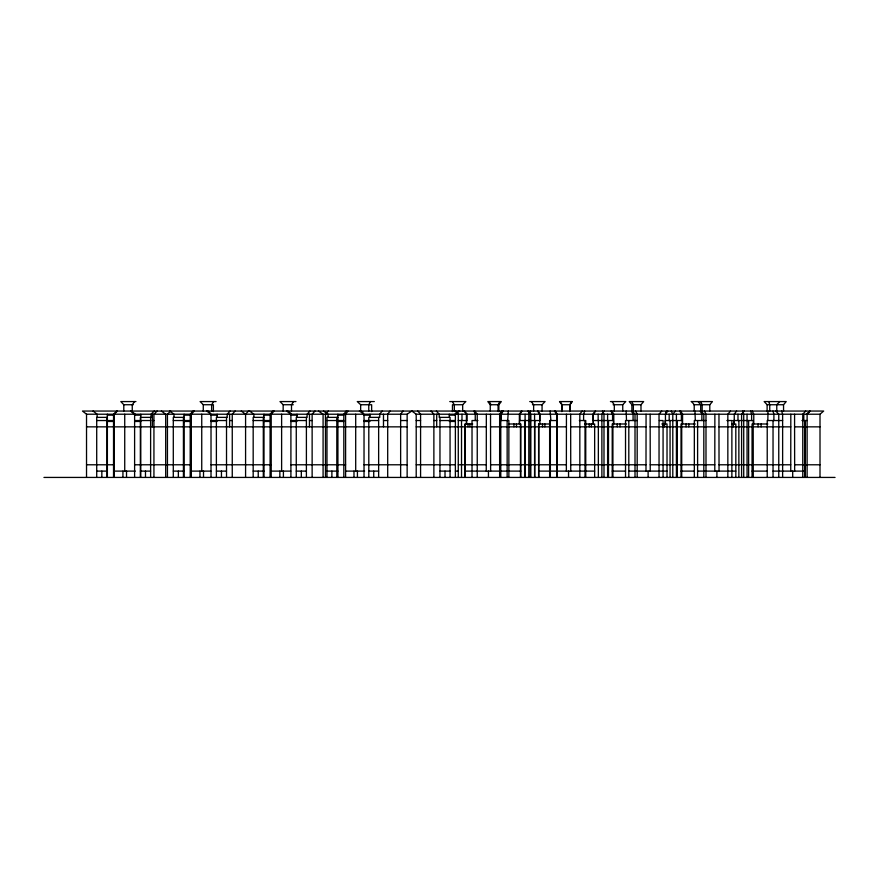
<?xml version="1.0" encoding="UTF-8"?>
<svg xmlns="http://www.w3.org/2000/svg" width="879" height="879" viewBox="0 0 879 879"><rect width="100%" height="100%" fill="white"/><g stroke="black" fill="none" stroke-linecap="round" stroke-linejoin="round"><path stroke-width="1.32" d="M486.263 471.111L486.34 414.218M566.362 471.111L566.439 414.218M645.988 471.111L646.065 414.218M714.792 471.111L714.869 414.218M790.748 471.111L790.814 414.218M768.004 411.053L767.828 420.536M508.326 411.053L507.699 420.536M584.656 411.053L583.601 414.218L583.601 420.536M370.498 401.571L368.762 404.736L368.762 411.053M499.964 401.571L498.085 404.736L498.085 411.053M501.513 411.053L499.635 414.218L499.635 477.429M500.964 420.536L500.964 414.218L502.843 411.053M521.895 411.053L520.016 414.218L520.016 420.536M530.674 411.053L528.795 414.218L528.795 477.429M521.434 411.053L519.379 414.218L519.379 423.997M571.757 401.571L569.691 404.736L569.691 411.592M213.729 401.571L211.619 404.736L211.619 411.053M293.619 401.571L291.498 404.736L291.498 411.053M595.555 411.053L593.314 414.218L593.314 423.997M570.021 411.053L570.021 404.736L572.339 401.571L559.505 401.571L561.824 404.736L561.824 411.592M582.14 411.053L579.832 414.218L579.832 477.429M595.347 411.053L593.039 414.218L593.039 420.536L613.443 420.536L613.443 423.997M604.203 411.053L601.884 414.218L601.884 477.429M667.787 411.053L665.447 414.218L665.447 423.997M736.591 411.053L734.251 414.218L734.251 423.997M134.619 401.571L132.257 404.736L132.257 411.053M346.205 411.053L343.821 414.218L343.821 477.429M347.985 411.053L345.601 414.218L345.601 477.429M382.134 411.053L379.761 414.218L379.761 417.371L368.806 417.371L368.806 477.429M390.067 411.053L387.694 414.218L387.694 477.429M403.011 411.053L400.637 414.218L400.637 477.429M498.854 411.592L498.854 404.736L501.327 401.571L487.801 401.571L490.262 404.736L490.262 411.053M500.777 477.429L500.777 414.218L503.249 411.053M640.989 411.053L640.989 404.736L643.67 401.571L629.21 401.571L631.891 404.736L631.891 411.592M659.041 477.429L659.041 414.218L661.711 411.053M665.568 412.636L666.908 411.053M672.798 477.429L672.798 414.218L675.479 411.053M709.792 411.053L709.792 404.736L712.473 401.571L691.125 401.571M730.515 411.053L727.845 414.218L727.845 477.429M744.282 411.053L741.601 414.218L741.601 477.429M783.552 411.053L783.552 404.736L786.233 401.571L764.17 401.571L767.114 404.736L767.114 411.592M193.094 411.053L190.205 414.218L190.205 477.429M194.226 411.053L191.336 414.218L191.336 477.429M230.111 411.053L227.221 414.218L227.221 417.371L216.388 417.371L216.388 477.429M235.143 411.053L232.254 414.218L232.254 477.429M245.582 477.429L245.582 414.218L248.471 411.053M272.984 411.053L270.095 414.218L270.095 477.429M274.105 411.053L271.215 414.218L271.215 477.429M310.001 411.053L307.112 414.218L307.112 417.371L296.267 417.371L296.267 477.429M315.023 411.053L312.133 414.218L312.133 477.429M328.361 411.053L325.461 414.218L325.461 477.429M779.717 401.571L776.772 404.736L776.772 411.053M802.769 477.429L802.769 414.218L805.713 411.053M542.068 411.053L542.068 404.736L545.079 401.571L529.74 401.571M622.75 411.053L622.75 404.736L625.76 401.571L610.422 401.571M452.465 411.592L452.465 404.736L462.673 404.736L465.848 401.571L449.773 401.571M116.775 411.053L113.534 414.218L113.534 477.429M117.423 411.053L114.193 414.218L114.193 477.429M154.264 411.053L151.023 414.218L151.023 417.371L140.354 417.371L140.354 477.429M157.165 411.053L153.935 414.218L153.935 477.429M170.669 411.053L167.439 414.218L167.439 477.429M806.417 414.218L810.086 411.053L807.12 414.218L807.12 477.429M803.791 420.536L803.791 414.218L820.008 414.218L823.667 411.053L82.472 411.053L86.527 414.218L210.839 414.218M455.267 413.427L458.519 411.053M459.717 411.053L455.377 414.218L455.377 477.429M206.708 411.053L211.015 414.218L407.142 414.218L411.746 411.053M135.937 401.571L120.83 401.571L123.796 404.736L123.796 411.053M216.08 401.571L200.115 401.571L203.269 404.736L203.269 411.053M295.959 401.571L280.005 401.571L283.159 404.736L283.159 411.053M374.322 401.571L357.281 401.571L360.654 404.736L371.641 404.736L371.641 411.592M123.796 404.736L133.256 404.736M203.269 404.736L213.388 404.736L213.388 411.592M283.159 404.736L293.278 404.736M490.262 404.736L498.854 404.736M532.432 404.736L542.068 404.736M561.824 404.736L570.021 404.736M613.102 404.736L622.75 404.736M631.891 404.736L640.989 404.736M693.817 404.736L709.792 404.736M767.114 404.736L783.552 404.736M411.866 411.053L416.206 414.218L458.069 414.218M455.805 411.053L458.278 414.218L500.777 414.218M500.964 414.218L556.33 414.218M554.462 411.053L556.781 414.218L659.041 414.218M659.382 414.218L802.769 414.218M107.381 415.141L113.534 415.141M134.608 415.141L140.772 415.141M184.129 415.141L190.205 415.141M211.015 415.141L217.091 415.141M264.008 415.141L270.095 415.141M290.905 415.141L296.981 415.141M337.921 415.141L343.821 415.141M364.027 415.141L369.927 415.141M449.312 415.141L455.377 415.141M107.381 417.371L96.712 417.371L96.712 477.429M184.129 417.371L173.295 417.371L173.295 477.429M264.008 417.371L253.174 417.371L253.174 477.429M337.921 417.371L326.977 417.371L326.977 477.429M96.712 420.536L106.974 420.536M107.381 420.536L113.534 420.536M134.608 420.536L150.617 420.536M152.386 420.536L153.935 420.536M173.295 420.536L183.425 420.536M184.129 420.536L190.205 420.536M211.015 420.536L226.518 420.536M229.584 420.536L232.254 420.536M253.174 420.536L263.304 420.536M264.008 420.536L270.095 420.536M290.905 420.536L306.397 420.536M309.463 420.536L312.133 420.536M326.977 420.536L336.811 420.536M337.921 420.536L343.821 420.536M364.027 420.536L378.64 420.536M383.486 420.536L387.694 420.536M400.637 420.536L407.142 420.536M416.206 420.536L420.58 420.536M433.874 420.536L436.709 420.536M439.961 420.536L455.377 420.536M458.278 420.536L467.057 420.536L467.057 414.218L464.595 411.053M477.934 420.536L472.023 420.536L472.023 477.429M499.635 420.536L508.864 420.536L508.864 477.429M539.882 420.536L519.555 420.536L519.555 423.997M557.264 420.536L549.628 420.536L549.628 477.429M579.338 420.536L585.755 420.536L585.755 477.429M637.187 420.536L625.529 420.536L625.529 477.429M659.349 420.536L663.074 420.536L663.074 477.429M705.991 420.536L694.333 420.536L694.333 477.429M726.9 420.536L731.877 420.536L731.877 477.429M733.031 420.536L753.182 420.536L753.281 477.429M782.629 420.536L767.224 420.536L767.224 477.429M801.934 420.536L807.12 420.536M107.381 421.459L113.534 421.459M134.608 421.459L140.772 421.459M184.129 421.459L190.205 421.459M211.015 421.459L217.091 421.459M264.008 421.459L270.095 421.459M290.905 421.459L296.981 421.459M337.921 421.459L343.821 421.459M364.027 421.459L369.927 421.459M449.312 421.459L455.377 421.459M472.715 423.997L464.98 423.997L464.98 477.429M508.864 423.997L520.808 423.997L520.808 477.429M549.628 423.997L538.618 423.997L538.618 477.429M584.81 423.997L594.654 423.997L594.654 477.429M626.496 423.997L612.223 423.997L612.223 477.429M661.81 423.997L667.018 423.997L667.018 477.429M695.3 423.997L681.027 423.997L681.027 477.429M731.767 423.997L735.822 423.997L735.822 477.429M767.828 423.997L752.061 423.997L752.061 477.429M86.527 426.853L210.839 426.853M211.015 426.853L407.142 426.853M416.206 426.853L458.069 426.853M458.278 426.853L486.34 426.853M490.537 414.218L490.537 426.853L566.439 426.853M570.669 414.218L570.669 426.853L646.065 426.853M650.163 414.218L650.163 426.853L659.041 426.853M659.349 426.853L714.869 426.853M718.967 414.218L718.967 426.853L790.814 426.853M794.583 414.218L794.583 426.853L820.008 426.853M86.527 464.782L114.193 464.782M134.608 464.782L191.336 464.782M211.015 464.782L271.215 464.782M290.905 464.782L345.601 464.782M364.027 464.782L407.142 464.782M416.206 464.782L455.377 464.782M458.278 464.782L486.263 464.782M490.537 426.853L490.614 464.782L520.445 464.782M520.808 464.782L566.362 464.782M570.669 426.853L570.735 464.782L612.223 464.782M612.916 464.782L645.988 464.782M650.163 426.853L650.229 464.782L659.041 464.782M659.349 464.782L681.027 464.782M681.719 464.782L714.792 464.782M718.967 426.853L719.033 464.782L731.877 464.782M732.218 464.782L752.061 464.782M753.281 464.782L790.748 464.782M794.583 426.853L794.649 464.782L820.008 464.782M96.712 471.111L107.381 471.111M114.193 471.111L135.267 471.111M140.354 471.111L150.617 471.111M173.295 471.111L184.129 471.111M191.336 471.111L210.905 471.111M216.388 471.111L226.518 471.111M253.174 471.111L264.008 471.111M271.215 471.111L290.795 471.111M296.267 471.111L306.397 471.111M326.977 471.111L337.921 471.111M345.601 471.111L364.609 471.111M368.806 471.111L378.64 471.111M439.961 471.111L450.059 471.111M455.41 471.111L457.871 471.111M464.98 471.111L507.15 471.111M508.864 471.111L520.808 471.111M538.618 471.111L549.628 471.111M550.364 471.111L594.654 471.111M612.223 471.111L625.529 471.111M628.804 471.111L659.041 471.111M659.349 471.111L667.018 471.111M681.027 471.111L694.333 471.111M697.607 471.111L731.877 471.111M732.218 471.111L735.822 471.111M752.061 471.111L767.224 471.111M773.037 471.111L804.615 471.111M43.95 477.429L835.05 477.429M361.192 411.053L363.038 412.317M359.412 411.053L364.027 414.218L364.027 477.429M323.483 411.053L328.087 414.218L328.087 417.371M318.473 411.053L323.087 414.218L323.087 477.429M287.719 411.053L290.949 413.427M286.598 411.053L290.905 414.218L290.905 477.429M249.581 411.053L253.888 414.218L253.888 417.371M241.275 411.053L245.582 414.218M207.84 411.053L209.993 412.636M169.691 411.053L173.998 414.218L173.998 417.371M161.384 411.053L165.691 414.218L165.691 477.429M131.213 411.053L135.267 414.218M130.564 411.053L134.608 414.218L134.608 477.429M93.075 411.053L97.119 414.218L97.119 417.371M775.816 411.053L778.761 414.218L778.761 477.429M436.369 411.053L439.214 414.218L439.214 417.371L450.059 417.371L450.059 477.429M431.04 411.053L433.874 414.218L433.874 477.429M417.745 411.053L420.58 414.218L420.58 477.429M698.014 401.571L700.695 404.736L700.695 411.592M701.134 411.053L703.815 414.218L703.815 477.429M632.331 411.053L635.012 414.218L635.012 477.429M691.663 401.571L694.223 404.736L694.223 411.053M474.781 411.053L477.242 414.218L477.242 477.429M527.916 411.053L530.224 414.218L530.224 477.429M612.015 401.571L614.311 404.736L614.311 411.053M531.334 401.571L533.63 404.736L533.63 411.053M464.134 411.053L466.419 414.218L466.419 423.997M537.827 411.053L539.959 414.218L539.882 423.997M452.267 401.571L454.344 404.736L454.344 411.053M560.088 401.571L562.153 404.736L562.153 411.053M555.209 411.053L557.264 414.218L557.264 477.429M537.629 411.053L539.684 414.218L539.684 420.536M528.773 411.053L530.839 414.218L530.839 477.429M680.687 411.053L682.576 414.218L682.576 423.997M611.883 411.053L613.773 414.218L613.773 423.997M489.163 401.571L491.042 404.736M700.618 401.571L702.167 404.736L702.167 411.053M704.431 411.053L705.991 414.218L705.991 477.429M700.321 411.053L701.881 414.218L701.881 420.536M679.808 411.053L681.368 414.218L681.368 420.536M671.237 411.053L672.798 414.218M631.814 401.571L633.363 404.736L633.363 411.053M635.627 411.053L637.187 414.218L637.187 477.429M631.518 411.053L633.078 414.218L633.078 420.536M611.004 411.053L612.564 414.218L612.564 420.536M602.434 411.053L603.994 414.218L603.994 477.429M752.226 411.053L753.775 414.218L753.775 423.997M474.023 411.053L475.242 414.218L475.242 420.536M781.673 411.053L782.629 414.218L782.629 477.429M772.938 411.053L773.894 414.218L773.894 420.536M768.784 401.571L769.74 404.736L769.74 411.053M750.666 411.053L751.622 414.218L751.622 420.536M742.766 411.053L743.722 414.218L743.722 477.429M550.1 411.053L550.902 420.536M694.97 411.053L695.3 420.536M626.167 411.053L626.496 420.536M820.008 414.218L820.008 477.429M805.351 420.536L805.351 477.429M804.615 420.536L804.615 477.429M794.649 464.782L794.649 471.111M792.704 471.111L792.704 477.429M773.037 420.536L773.037 477.429M761.126 423.997L761.126 426.853M758.072 423.997L758.072 426.853M748.622 420.536L748.622 477.429M747.051 414.218L747.051 477.429M738.865 420.536L738.865 477.429M737.986 414.218L737.986 420.536M733.921 420.536L733.921 423.997M733.35 423.997L733.35 426.853M719.033 464.782L719.033 471.111M716.912 471.111L716.912 477.429M697.607 420.536L697.607 477.429M688.817 423.997L688.817 426.853M686.049 423.997L686.049 426.853M682.247 423.997L682.247 420.536L665.117 420.536L665.117 423.997M681.719 423.997L681.719 477.429M677.291 420.536L677.291 477.429M676.412 414.218L676.412 477.429M670.062 420.536L670.062 477.429M669.183 414.218L669.183 420.536M664.546 423.997L664.546 426.853M662.964 423.997L662.964 426.853M650.229 464.782L650.229 471.111M648.109 471.111L648.109 477.429M628.804 420.536L628.804 477.429M620.014 423.997L620.014 426.853M617.245 423.997L617.245 426.853M612.916 423.997L612.916 477.429M608.488 420.536L608.488 477.429M607.609 414.218L607.609 477.429M598.346 420.536L598.346 477.429M598.149 414.218L598.149 420.536M593.237 420.536L593.237 423.997M591.336 423.997L591.336 426.853M589.238 423.997L589.238 426.853M585.018 420.536L585.018 477.429M570.735 464.782L570.735 471.111M568.548 471.111L568.548 477.429M556.781 414.218L556.781 477.429M550.364 420.536L550.364 477.429M544.881 423.997L544.881 426.853M542.508 423.997L542.508 426.853M538.783 423.997L538.783 477.429M534.773 420.536L534.773 477.429M534.575 414.218L534.575 477.429M525.093 414.218L525.093 477.429M524.631 420.536L524.631 477.429M520.445 423.997L520.445 477.429M516.467 423.997L516.467 426.853M513.929 423.997L513.929 426.853M507.15 420.536L507.15 477.429M490.614 464.782L490.614 471.111M488.438 471.111L488.438 477.429M469.902 423.997L469.902 426.853M467.991 423.997L467.991 426.853M466.595 420.536L466.595 423.997M465.343 423.997L465.343 477.429M462.673 404.736L462.673 411.053M461.98 414.218L461.98 420.536M461.519 420.536L461.519 477.429M458.278 414.218L458.278 477.429M449.312 414.218L449.312 417.371M445.016 471.111L445.016 477.429M439.961 417.371L439.961 477.429M436.709 414.218L436.709 426.853M416.206 414.218L416.206 477.429M407.142 414.218L407.142 477.429M383.486 414.218L383.486 426.853M378.64 417.371L378.64 477.429M373.729 471.111L373.729 477.429M369.927 414.218L369.927 417.371M360.654 404.736L360.654 411.053M357.423 471.111L357.423 477.429M355.698 414.218L355.698 471.111M353.984 471.111L353.984 477.429M337.921 414.218L337.921 477.429M336.811 417.371L336.811 477.429M331.888 471.111L331.888 477.429M309.463 414.218L309.463 426.853M306.397 417.371L306.397 477.429M301.332 471.111L301.332 477.429M296.981 414.218L296.981 417.371M283.401 471.111L283.401 477.429M281.621 414.218L281.621 471.111M279.852 471.111L279.852 477.429M264.008 414.218L264.008 477.429M263.304 417.371L263.304 477.429M258.239 471.111L258.239 477.429M229.584 414.218L229.584 426.853M226.518 417.371L226.518 477.429M221.453 471.111L221.453 477.429M217.091 414.218L217.091 417.371M211.015 414.218L211.015 477.429M203.51 471.111L203.51 477.429M201.741 414.218L201.741 471.111M199.962 471.111L199.962 477.429M184.129 414.218L184.129 477.429M183.425 417.371L183.425 477.429M178.36 471.111L178.36 477.429M152.386 414.218L152.386 426.853M150.617 417.371L150.617 477.429M145.485 471.111L145.485 477.429M140.772 414.218L140.772 477.429M126.521 471.111L126.521 477.429M124.73 414.218L124.73 471.111M122.928 471.111L122.928 477.429M107.381 414.218L107.381 477.429M106.974 417.371L106.974 477.429M101.843 471.111L101.843 477.429M86.527 414.218L86.527 477.429"/></g></svg>
